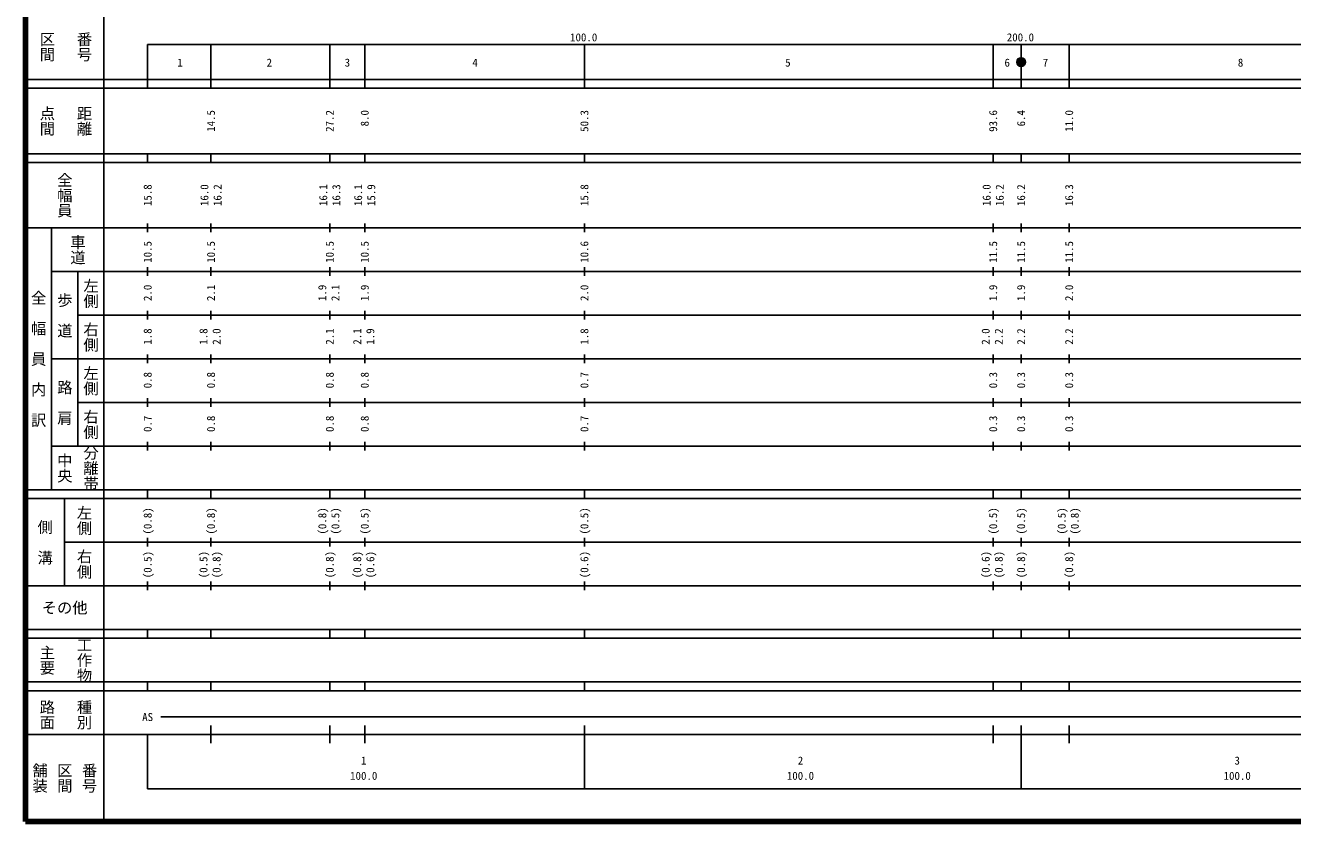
# Model space of a CAD drawing. Units: millimetres on the paper, enlarged 1000 times. Extents: x 40000 to 680000, y 20000 to 380000.
# Drawn here: x 40000 to 330183, y 20000 to 202409 of the extents above; entities that cross this region are included whole.
import ezdxf
from ezdxf.enums import TextEntityAlignment as Align

# ---------------------------------------------------------------- set-up
doc = ezdxf.new("R2010")
doc.units = ezdxf.units.MM
doc.header["$LTSCALE"] = 1000
doc.layers.add('M-TTL', color=2, linetype='Continuous', lineweight=140)
doc.layers.add('M-TTL-BAND', color=7, linetype='Continuous', lineweight=25)
doc.styles.add('@ＭＳ ゴシック', font='')
doc.styles.add('ＭＳ ゴシック', font='')
doc.styles.get('@ＭＳ ゴシック').set_extended_font_data('@MS Gothic')
doc.styles.get('ＭＳ ゴシック').set_extended_font_data('MS Gothic')

msp = doc.modelspace()

# ---------------------------------------------------------------- linework, layer by layer
at = {"layer": 'M-TTL'}
for p, q in [((40000, 380000), (40000, 20000)), ((40000, 20000), (680000, 20000))]:
    msp.add_line(p, q, dxfattribs=at)
at = {"layer": 'M-TTL-BAND'}
for p, q in [((58000, 370000), (58000, 20000)), ((68000, 198000), (579000, 198000)), ((68000, 198000), (68000, 188000)), ((82500, 188000), (82500, 198000)), ((109700, 188000), (109700, 198000)), ((117700, 188000), (117700, 198000)), ((168000, 188000), (168000, 198000)), ((261600, 188000), (261600, 198000)), ((268000, 188000), (268000, 198000)), ((279000, 188000), (279000, 198000)), ((40000, 190000), (579000, 190000)), ((40000, 188000), (579000, 188000)), ((40000, 173000), (579000, 173000)), ((68000, 171000), (68000, 173000)), ((82500, 171000), (82500, 173000)), ((109700, 171000), (109700, 173000)), ((117700, 171000), (117700, 173000)), ((168000, 171000), (168000, 173000)), ((261600, 171000), (261600, 173000)), ((268000, 171000), (268000, 173000)), ((279000, 171000), (279000, 173000)), ((40000, 171000), (579000, 171000)), ((68000, 155000), (68000, 157000)), ((82500, 155000), (82500, 157000)), ((109700, 155000), (109700, 157000)), ((117700, 155000), (117700, 157000)), ((168000, 155000), (168000, 157000)), ((261600, 155000), (261600, 157000)), ((268000, 155000), (268000, 157000)), ((279000, 155000), (279000, 157000)), ((40000, 156000), (579000, 156000)), ((46000, 96000), (46000, 156000)), ((46000, 146000), (579000, 146000)), ((52000, 146000), (52000, 106000)), ((68000, 145000), (68000, 147000)), ((82500, 145000), (82500, 147000)), ((109700, 145000), (109700, 147000)), ((117700, 145000), (117700, 147000)), ((168000, 145000), (168000, 147000)), ((261600, 145000), (261600, 147000)), ((268000, 145000), (268000, 147000)), ((279000, 145000), (279000, 147000)), ((68000, 135000), (68000, 137000)), ((82500, 135000), (82500, 137000)), ((109700, 135000), (109700, 137000)), ((117700, 135000), (117700, 137000)), ((168000, 135000), (168000, 137000)), ((261600, 135000), (261600, 137000)), ((268000, 135000), (268000, 137000)), ((279000, 135000), (279000, 137000)), ((52000, 136000), (579000, 136000)), ((46000, 126000), (579000, 126000)), ((68000, 125000), (68000, 127000)), ((82500, 125000), (82500, 127000)), ((109700, 125000), (109700, 127000)), ((117700, 125000), (117700, 127000)), ((168000, 125000), (168000, 127000)), ((261600, 125000), (261600, 127000)), ((268000, 125000), (268000, 127000)), ((279000, 125000), (279000, 127000)), ((68000, 115000), (68000, 117000)), ((82500, 115000), (82500, 117000)), ((109700, 115000), (109700, 117000)), ((117700, 115000), (117700, 117000)), ((168000, 115000), (168000, 117000)), ((261600, 115000), (261600, 117000)), ((268000, 115000), (268000, 117000)), ((279000, 115000), (279000, 117000)), ((52000, 116000), (579000, 116000)), ((46000, 106000), (579000, 106000)), ((68000, 105000), (68000, 107000)), ((82500, 105000), (82500, 107000)), ((109700, 105000), (109700, 107000)), ((117700, 105000), (117700, 107000)), ((168000, 105000), (168000, 107000)), ((261600, 105000), (261600, 107000)), ((268000, 105000), (268000, 107000)), ((279000, 105000), (279000, 107000)), ((40000, 96000), (579000, 96000)), ((68000, 94000), (68000, 96000)), ((82500, 94000), (82500, 96000)), ((109700, 94000), (109700, 96000)), ((117700, 94000), (117700, 96000)), ((168000, 94000), (168000, 96000)), ((261600, 94000), (261600, 96000)), ((268000, 94000), (268000, 96000)), ((279000, 94000), (279000, 96000)), ((40000, 94000), (579000, 94000)), ((49000, 94000), (49000, 74000)), ((68000, 83000), (68000, 85000)), ((82500, 83000), (82500, 85000)), ((109700, 83000), (109700, 85000)), ((117700, 83000), (117700, 85000)), ((168000, 83000), (168000, 85000)), ((261600, 83000), (261600, 85000)), ((268000, 83000), (268000, 85000)), ((279000, 83000), (279000, 85000)), ((49000, 84000), (579000, 84000)), ((40000, 74000), (579000, 74000)), ((68000, 73000), (68000, 75000)), ((82500, 73000), (82500, 75000)), ((109700, 73000), (109700, 75000)), ((117700, 73000), (117700, 75000)), ((168000, 73000), (168000, 75000)), ((261600, 73000), (261600, 75000)), ((268000, 73000), (268000, 75000)), ((279000, 73000), (279000, 75000)), ((40000, 64000), (579000, 64000)), ((68000, 62000), (68000, 64000)), ((82500, 62000), (82500, 64000)), ((109700, 62000), (109700, 64000)), ((117700, 62000), (117700, 64000)), ((168000, 62000), (168000, 64000)), ((261600, 62000), (261600, 64000)), ((268000, 62000), (268000, 64000)), ((279000, 62000), (279000, 64000)), ((40000, 62000), (579000, 62000)), ((40000, 52000), (579000, 52000)), ((40000, 50000), (579000, 50000)), ((68000, 50000), (68000, 52000)), ((82500, 50000), (82500, 52000)), ((109700, 50000), (109700, 52000)), ((117700, 50000), (117700, 52000)), ((168000, 50000), (168000, 52000)), ((261600, 50000), (261600, 52000)), ((268000, 50000), (268000, 52000)), ((279000, 50000), (279000, 52000)), ((71000, 44000), (565498, 44000)), ((82500, 38000), (82500, 42000)), ((109700, 38000), (109700, 42000)), ((117700, 38000), (117700, 42000)), ((168000, 27500), (168000, 42000)), ((261600, 38000), (261600, 42000)), ((268000, 27500), (268000, 42000)), ((279000, 38000), (279000, 42000)), ((40000, 40000), (579000, 40000)), ((68000, 40000), (68000, 27500)), ((68000, 27500), (579000, 27500))]:
    msp.add_line(p, q, dxfattribs=at)
for radius in [1000, 900, 800, 700, 600, 500, 400, 300, 200, 100]:
    msp.add_circle((268000, 194000), radius, dxfattribs=at)

# ---------------------------------------------------------------- texts
at = {"layer": 'M-TTL-BAND', "style": '@ＭＳ ゴシック'}
for s, p in [('区間', (45000, 197500)), ('番号', (53500, 197500)), ('点間', (45000, 180500)), ('距離', (53500, 180500)), ('全幅員', (49000, 163500)), ('車道', (52000, 151000)), ('左側', (55000, 141000)), ('全\u3000幅\u3000員\u3000内\u3000訳', (43000, 126000)), ('歩\u3000道', (49000, 136000)), ('右側', (55000, 131000)), ('左側', (55000, 121000)), ('路\u3000肩', (49000, 116000)), ('右側', (55000, 111000)), ('分離帯', (55000, 101000)), ('中央', (49000, 101000)), ('左側', (53500, 89000)), ('側\u3000溝', (44500, 84000)), ('右側', (53500, 79000)), ('工作物', (53500, 57000)), ('主要', (45000, 57000)), ('路面', (45000, 44500)), ('種別', (53500, 44500)), ('舗装', (43333, 30000)), ('区間', (49000, 30000)), ('番号', (54667, 30000))]:
    msp.add_text(s, height=2566, rotation=270, dxfattribs=at).set_placement(p, align=Align.MIDDLE_CENTER)
at = {"layer": 'M-TTL-BAND', "style": 'ＭＳ ゴシック'}
for s, p in [('100.0', (167844, 198195)), ('200.0', (267844, 198195)), ('1', (75421, 192405)), ('2', (95876, 192405)), ('3', (113741, 192405)), ('4', (142971, 192405)), ('5', (214612, 192405)), ('6', (264821, 192405)), ('7', (273571, 192405)), ('8', (318259, 192405)), ('AS', (68000, 42500)), ('1', (117481, 32523)), ('2', (217481, 32523)), ('3', (317481, 32523)), ('100.0', (117481, 29033)), ('100.0', (217481, 29033)), ('100.0', (317481, 29033))]:
    msp.add_text(s, height=1833, dxfattribs=at).set_placement(p, align=Align.BOTTOM_CENTER)
for s, p in [('14.5', (82500, 183000)), ('27.2', (109700, 183000)), ('8.0', (117700, 183000)), ('50.3', (168000, 183000)), ('93.6', (261600, 183000)), ('6.4', (268000, 183000)), ('11.0', (279000, 183000)), ('15.8', (68000, 166000)), ('16.0', (81000, 166000)), ('16.2', (84000, 166000)), ('16.1', (108200, 166000)), ('16.3', (111200, 166000)), ('16.1', (116200, 166000)), ('15.9', (119200, 166000)), ('15.8', (168000, 166000)), ('16.0', (260100, 166000)), ('16.2', (263100, 166000)), ('16.2', (268000, 166000)), ('16.3', (279000, 166000)), ('10.5', (68000, 153000)), ('10.5', (82500, 153000)), ('10.5', (109700, 153000)), ('10.5', (117700, 153000)), ('10.6', (168000, 153000)), ('11.5', (261600, 153000)), ('11.5', (268000, 153000)), ('11.5', (279000, 153000)), ('2.0', (68000, 143000)), ('2.1', (82500, 143000)), ('1.9', (117700, 143000)), ('2.0', (168000, 143000)), ('1.9', (261600, 143000)), ('1.9', (268000, 143000)), ('2.0', (279000, 143000)), ('1.8', (68000, 133000)), ('2.1', (109700, 133000)), ('1.8', (168000, 133000)), ('2.2', (268000, 133000)), ('2.2', (279000, 133000)), ('0.8', (68000, 123000)), ('0.8', (82500, 123000)), ('0.8', (109700, 123000)), ('0.8', (117700, 123000)), ('0.7', (168000, 123000)), ('0.3', (261600, 123000)), ('0.3', (268000, 123000)), ('0.3', (279000, 123000)), ('0.7', (68000, 113000)), ('0.8', (82500, 113000)), ('0.8', (109700, 113000)), ('0.8', (117700, 113000)), ('0.7', (168000, 113000)), ('0.3', (261600, 113000)), ('0.3', (268000, 113000)), ('0.3', (279000, 113000)), ('(0.8)', (68000, 92000)), ('(0.8)', (82500, 92000)), ('(0.5)', (117700, 92000)), ('(0.5)', (168000, 92000)), ('(0.5)', (261600, 92000)), ('(0.5)', (268000, 92000)), ('(0.5)', (68000, 82000)), ('(0.8)', (109700, 82000)), ('(0.6)', (168000, 82000)), ('(0.8)', (268000, 82000)), ('(0.8)', (279000, 82000))]:
    msp.add_text(s, height=1833, rotation=90, dxfattribs=at).set_placement(p, align=Align.MIDDLE_RIGHT)
for s, p in [('1.9', (109450, 141125)), ('2.1', (112450, 141125)), ('1.8', (82250, 131125)), ('2.0', (85250, 131125)), ('2.1', (117450, 131125)), ('1.9', (120450, 131125)), ('2.0', (261350, 131125)), ('2.2', (264350, 131125)), ('(0.8)', (109450, 88875)), ('(0.5)', (112450, 88875)), ('(0.5)', (278750, 88875)), ('(0.8)', (281750, 88875)), ('(0.5)', (82250, 78875)), ('(0.8)', (85250, 78875)), ('(0.8)', (117450, 78875)), ('(0.6)', (120450, 78875)), ('(0.6)', (261350, 78875)), ('(0.8)', (264350, 78875))]:
    msp.add_text(s, height=1833, rotation=90, dxfattribs=at).set_placement(p, align=Align.BOTTOM_CENTER)
msp.add_text('その他', height=2566, dxfattribs=at).set_placement((49000, 69000), align=Align.MIDDLE_CENTER)

doc.saveas('drawing.dxf')
